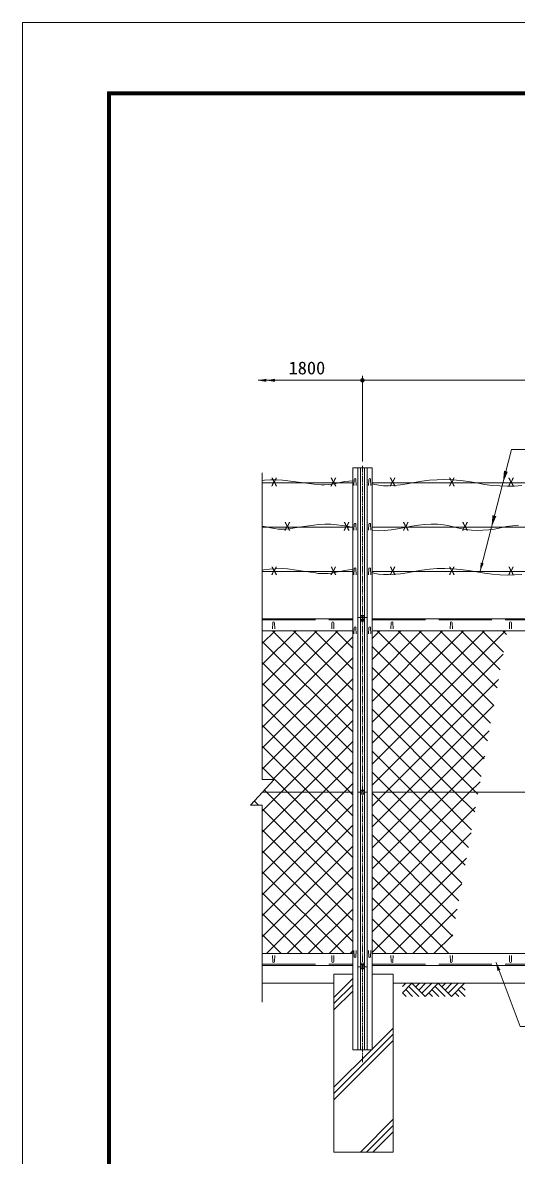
# Model space of a CAD drawing. Units: millimetres, scale not verified. Extents: x -4455 to 4455, y -3150 to 3150.
# Drawn here: x -4455 to -2787, y -674 to 3150 of the extents above; entities that cross this region are included whole.
import ezdxf
from ezdxf.enums import TextEntityAlignment as Align

# ---------------------------------------------------------------- set-up
doc = ezdxf.new("R2010")
doc.units = ezdxf.units.MM
doc.header["$LTSCALE"] = 30
for name, pattern in [('DASHED', [7.5, 6, -1.5]), ('USER1', [2, 1.25, -0.25, 0.25, -0.25]), ('USER4', [1.125, 0.75, -0.125, 0.125, -0.125])]:
    doc.linetypes.add(name, pattern=pattern)
for name, color, linetype, lineweight in [('0-0_5寸法', 1, 'Continuous', 18), ('0-1_SUNPOU', 1, 'Continuous', 18), ('0-2_1部材', 3, 'Continuous', 18), ('0-3_2網', 4, 'Continuous', 18), ('0-5_6文字', 3, 'Continuous', 9), ('0-6_0', 7, 'Continuous', 9), ('0-7_8部品', 7, 'Continuous', 9), ('0-8_GL', 7, 'Continuous', 9), ('0-9_4基礎', 4, 'Continuous', 18), ('0-A_中心線', 1, 'USER1', 18), ('0-D_D-TTL', 7, 'Continuous', 9)]:
    doc.layers.add(name, color=color, linetype=linetype, lineweight=lineweight)
doc.styles.add('ＭＳ ゴシック', font='')
doc.styles.get('ＭＳ ゴシック').set_extended_font_data('MS Gothic')

# ---------------------------------------------------------------- blocks, each defined once
blk = doc.blocks.new('M1')
at = {"layer": '0-1_SUNPOU'}
blk.add_line((-7.5, 0), (-57.86, 0), dxfattribs=at)
for points in [[(0, 0), (-7.5, 0), (-7.44, 0.94)], [(0, 0), (-7.44, -0.94), (-7.5, 0)], [(0, 0), (-7.44, 0.94), (-7.26, 1.87)], [(0, 0), (-7.26, -1.87), (-7.44, -0.94)], [(0, 0), (-7.26, 1.87), (-6.97, 2.76)], [(0, 0), (-6.97, -2.76), (-7.26, -1.87)], [(0, 0), (-6.97, 2.76), (-6.57, 3.61)], [(0, 0), (-6.57, -3.61), (-6.97, -2.76)], [(0, 0), (-6.57, 3.61), (-6.07, 4.41)], [(0, 0), (-6.07, -4.41), (-6.57, -3.61)], [(0, 0), (-6.07, 4.41), (-5.47, 5.13)], [(0, 0), (-5.47, -5.13), (-6.07, -4.41)], [(0, 0), (-5.47, 5.13), (-4.78, 5.78)], [(0, 0), (-4.78, -5.78), (-5.47, -5.13)], [(0, 0), (-4.78, 5.78), (-4.02, 6.33)], [(0, 0), (-4.02, -6.33), (-4.78, -5.78)], [(0, 0), (-4.02, 6.33), (-3.19, 6.79)], [(0, 0), (-3.19, -6.79), (-4.02, -6.33)], [(0, 0), (-3.19, 6.79), (-2.32, 7.13)], [(0, 0), (-2.32, -7.13), (-3.19, -6.79)], [(0, 0), (-2.32, 7.13), (-1.41, 7.37)], [(0, 0), (-1.41, -7.37), (-2.32, -7.13)], [(0, 0), (-1.41, 7.37), (-0.47, 7.49)], [(0, 0), (-0.47, -7.49), (-1.41, -7.37)], [(0, 0), (-0.47, 7.49), (0.47, 7.49)], [(0, 0), (0.47, -7.49), (-0.47, -7.49)], [(0, 0), (0.47, 7.49), (1.41, 7.37)], [(0, 0), (1.41, 7.37), (2.32, 7.13)], [(0, 0), (2.32, 7.13), (3.19, 6.79)], [(0, 0), (3.19, 6.79), (4.02, 6.33)], [(0, 0), (4.02, 6.33), (4.78, 5.78)], [(0, 0), (4.78, 5.78), (5.47, 5.13)], [(0, 0), (5.47, 5.13), (6.07, 4.41)], [(0, 0), (6.07, 4.41), (6.57, 3.61)], [(0, 0), (6.57, 3.61), (6.97, 2.76)], [(0, 0), (6.97, 2.76), (7.26, 1.87)], [(0, 0), (7.26, 1.87), (7.44, 0.94)], [(0, 0), (7.44, 0.94), (7.5, 0)], [(0, 0), (1.41, -7.37), (0.47, -7.49)], [(0, 0), (2.32, -7.13), (1.41, -7.37)], [(0, 0), (3.19, -6.79), (2.32, -7.13)], [(0, 0), (4.02, -6.33), (3.19, -6.79)], [(0, 0), (4.78, -5.78), (4.02, -6.33)], [(0, 0), (5.47, -5.13), (4.78, -5.78)], [(0, 0), (6.07, -4.41), (5.47, -5.13)], [(0, 0), (6.57, -3.61), (6.07, -4.41)], [(0, 0), (6.97, -2.76), (6.57, -3.61)], [(0, 0), (7.26, -1.87), (6.97, -2.76)], [(0, 0), (7.44, -0.94), (7.26, -1.87)], [(0, 0), (7.5, 0), (7.44, -0.94)]]:
    blk.add_solid(points, dxfattribs=at)
blk = doc.blocks.new('GL-マーク')
at = {"layer": '0-6_0', "color": 1, "lineweight": 18}
for p, q in [((-418.12, -21.21), (-396.91, 0)), ((-418.12, -63.64), (-354.48, 0)), ((-354.48, 0), (-265.86, -88.62)), ((-304.52, 0), (-329.5, -24.98)), ((-262.09, 0), (-308.29, -46.2)), ((-219.67, 0), (-287.08, -67.41)), ((-177.24, 0), (-265.86, -88.62)), ((-177.24, 0), (-88.62, -88.62)), ((-127.28, 0), (-152.26, -24.98)), ((-84.85, 0), (-131.05, -46.19)), ((-42.43, 0), (-109.83, -67.41)), ((0, 0), (-88.62, -88.62)), ((-418.12, -63.64), (-393.14, -88.62)), ((-396.91, -42.43), (-350.71, -88.62)), ((-375.7, -21.21), (-308.29, -88.62)), ((-240.88, -63.64), (-215.9, -88.62)), ((-219.67, -42.43), (-173.47, -88.62)), ((-198.45, -21.21), (-131.05, -88.62)), ((-38.66, -88.62), (-63.64, -63.64)), ((3.77, -88.62), (-42.43, -42.43)), ((4.99, -47.42), (-21.21, -21.21))]:
    blk.add_line(p, q, dxfattribs=at)

msp = doc.modelspace()

# ---------------------------------------------------------------- linework, layer by layer
at = {"layer": '0-0_5寸法'}
for p, q in [((-3307.18, 1668.94), (-3307.18, 1957.69)), ((-3438.58, 1942.69), (-3659.25, 1942.69)), ((-3409.56, 1942.69), (-3630.23, 1942.69)), ((-3311.6, 1942.69), (-3591.84, 1942.69)), ((-3522.38, 1942.69), (-3431.79, 1942.69)), ((-3277.18, 1942.69), (-1537.18, 1942.69))]:
    msp.add_line(p, q, dxfattribs=at)
for points in [[(-3661.25, 1942.69), (-3631.25, 1947.9), (-3631.25, 1937.48)], [(-3632.23, 1942.69), (-3602.23, 1947.9), (-3602.23, 1937.48)]]:
    msp.add_solid(points, dxfattribs=at)
at = {"layer": '0-2_1部材', "color": 7, "lineweight": 9}
for p, q in [((-3339.68, 1646.81), (-3339.68, -318.19)), ((-3339.68, 1646.81), (-3274.68, 1646.81)), ((-3274.68, 1646.81), (-3274.68, -318.19)), ((-3645.38, 1136.81), (-3339.68, 1136.81)), ((-3274.68, 1136.81), (-1539.68, 1136.81)), ((-3645.38, 1096.81), (-3339.68, 1096.81)), ((-3274.68, 1096.81), (-1539.68, 1096.81)), ((-3645.38, 551.81), (-3339.68, 551.81)), ((-3274.68, 551.81), (-1539.68, 551.81)), ((-3645.38, 6.81), (-3339.68, 6.81)), ((-3274.68, 6.81), (-1539.68, 6.81)), ((-3645.38, -33.19), (-3339.68, -33.19)), ((-3274.68, -33.19), (-1539.68, -33.19)), ((-3339.68, -318.19), (-3274.68, -318.19))]:
    msp.add_line(p, q, dxfattribs=at)
at = {"layer": '0-2_1部材'}
for p, q in [((-3323.18, 1646.81), (-3323.18, -318.19)), ((-3314.18, 1646.81), (-3314.18, -318.19)), ((-3300.18, 1646.81), (-3300.18, -318.19)), ((-3291.18, 1646.81), (-3291.18, -318.19)), ((-3335.66, 1587.25), (-3334.91, 1607.75)), ((-3328.16, 1587.25), (-3328.91, 1607.75)), ((-3286.19, 1587.25), (-3285.44, 1607.75)), ((-3278.69, 1587.25), (-3279.44, 1607.75)), ((-3335.66, 1436.2), (-3334.91, 1456.7)), ((-3328.16, 1436.2), (-3328.91, 1456.7)), ((-3286.19, 1436.2), (-3285.44, 1456.7)), ((-3278.69, 1436.2), (-3279.44, 1456.7)), ((-3335.66, 1286.2), (-3334.91, 1306.7)), ((-3328.16, 1286.2), (-3328.91, 1306.7)), ((-3286.19, 1286.2), (-3285.44, 1306.7)), ((-3278.69, 1286.2), (-3279.44, 1306.7)), ((-3610.93, 1103.31), (-3610.18, 1123.81)), ((-3603.43, 1103.31), (-3604.18, 1123.81)), ((-3410.93, 1103.31), (-3410.18, 1123.81)), ((-3403.43, 1103.31), (-3404.18, 1123.81)), ((-3210.93, 1103.31), (-3210.18, 1123.81)), ((-3203.43, 1103.31), (-3204.18, 1123.81)), ((-3010.93, 1103.31), (-3010.18, 1123.81)), ((-3003.43, 1103.31), (-3004.18, 1123.81)), ((-2810.93, 1103.31), (-2810.18, 1123.81)), ((-2803.43, 1103.31), (-2804.18, 1123.81)), ((-3610.93, 0.31), (-3610.18, -20.19)), ((-3603.43, 0.31), (-3604.18, -20.19)), ((-3410.93, 0.31), (-3410.18, -20.19)), ((-3403.43, 0.31), (-3404.18, -20.19)), ((-3210.93, 0.31), (-3210.18, -20.19)), ((-3203.43, 0.31), (-3204.18, -20.19)), ((-3010.93, 0.31), (-3010.18, -20.19)), ((-3003.43, 0.31), (-3004.18, -20.19)), ((-2810.93, 0.31), (-2810.18, -20.19)), ((-2803.43, 0.31), (-2804.18, -20.19))]:
    msp.add_line(p, q, dxfattribs=at)
at = {"layer": '0-2_1部材', "color": 4}
for p, q in [((-3645.38, 1629.96), (-3645.38, 594.52)), ((-3605.38, 594.52), (-3685.38, 508.36)), ((-3645.38, 594.52), (-3605.38, 594.52)), ((-3645.38, 508.36), (-3685.38, 508.36)), ((-3645.38, 508.36), (-3645.38, -156.63))]:
    msp.add_line(p, q, dxfattribs=at)
at = {"layer": '0-2_1部材', "color": 1}
for p, q in [((-3645.38, 1596.81), (-3339.68, 1596.81)), ((-3274.68, 1596.81), (-1539.68, 1596.81)), ((-3645.38, 1446.81), (-3339.68, 1446.81)), ((-3274.68, 1446.81), (-1539.68, 1446.81)), ((-3645.38, 1296.81), (-3339.68, 1296.81)), ((-3274.68, 1296.81), (-1539.68, 1296.81))]:
    msp.add_line(p, q, dxfattribs=at)
at = {"layer": '0-2_1部材', "color": 1, "linetype": 'DASHED'}
for p, q in [((-3645.38, 1133.81), (-3339.68, 1133.81)), ((-3274.68, 1133.81), (-1539.68, 1133.81)), ((-3645.38, -29.19), (-3339.68, -29.19)), ((-3274.68, -29.19), (-1539.68, -29.19))]:
    msp.add_line(p, q, dxfattribs=at)
at = {"layer": '0-2_1部材', "color": 1}
for points in [[(-3645.38, 1604.23), (-3637.39, 1605.22), (-3617.49, 1606.57), (-3597.39, 1606.82), (-3577.09, 1605.97), (-3505.11, 1596.81)], [(-3274.68, 1593.53), (-3265.43, 1590.69), (-3251.63, 1588.17), (-3236.08, 1586.81), (-3218.77, 1586.62), (-3199.71, 1587.59), (-3178.89, 1589.73), (-3156.31, 1593.04), (-3131.98, 1597.52), (-3106.64, 1601.92), (-3081.06, 1605.02), (-3055.23, 1606.82), (-3029.14, 1607.3), (-3002.81, 1606.48), (-2976.23, 1604.36), (-2949.41, 1600.92), (-2922.33, 1596.18), (-2895.41, 1591.44), (-2869.07, 1587.99), (-2843.31, 1585.85), (-2818.12, 1585), (-2793.5, 1585.45), (-2769.46, 1587.19)], [(-3505.11, 1596.81), (-3469.85, 1591.93), (-3456.52, 1590.8), (-3446.26, 1589.9), (-3435.14, 1589.8), (-3423.17, 1590.51), (-3410.33, 1592.02), (-3396.63, 1594.33), (-3382.08, 1597.44), (-3367.33, 1600.47), (-3353.06, 1602.52), (-3339.68, 1603.56)], [(-3339.68, 1445.63), (-3354.63, 1449.23), (-3374.14, 1452.77), (-3393.84, 1455.22), (-3413.74, 1456.57), (-3433.84, 1456.82), (-3454.14, 1455.97), (-3521.74, 1446.81)], [(-3118.16, 1454.1), (-3140.83, 1450.61), (-3164.12, 1445.78), (-3187.44, 1440.96), (-3210.22, 1437.47), (-3232.45, 1435.32), (-3254.13, 1434.5), (-3274.68, 1435)], [(-2779.65, 1453.42), (-2800.34, 1451.58), (-2820.75, 1448.63), (-2840.89, 1444.59), (-2860.8, 1440.6), (-2880.54, 1437.84), (-2900.11, 1436.31), (-2919.5, 1436), (-2938.71, 1436.91), (-2957.75, 1439.04), (-2976.61, 1442.4), (-2995.3, 1446.98), (-3014.22, 1451.51), (-3033.76, 1454.7), (-3053.92, 1456.55), (-3074.71, 1457.07), (-3096.12, 1456.25), (-3118.16, 1454.1)], [(-3521.74, 1446.81), (-3548.44, 1442.5), (-3557.84, 1440.8), (-3568.09, 1439.9), (-3579.21, 1439.8), (-3591.18, 1440.51), (-3604.02, 1442.02), (-3617.72, 1444.33), (-3632.28, 1447.44), (-3645.38, 1450.13)], [(-3645.38, 1301.84), (-3640.22, 1302.77), (-3620.51, 1305.22), (-3600.61, 1306.57), (-3580.51, 1306.82), (-3560.21, 1305.97), (-3499.03, 1296.81)], [(-3499.03, 1296.81), (-3465.91, 1292.5), (-3456.52, 1290.8), (-3446.26, 1289.9), (-3435.14, 1289.8), (-3423.17, 1290.51), (-3410.33, 1292.02), (-3396.63, 1294.33), (-3382.08, 1297.44), (-3367.33, 1300.47), (-3353.06, 1302.52), (-3339.68, 1303.56)], [(-3274.68, 1293.53), (-3265.43, 1290.69), (-3251.63, 1288.17), (-3236.08, 1286.81), (-3218.77, 1286.62), (-3199.71, 1287.59), (-3178.89, 1289.73), (-3156.31, 1293.04), (-3131.98, 1297.52), (-3106.64, 1301.92), (-3081.06, 1305.02), (-3055.23, 1306.82), (-3029.14, 1307.3), (-3002.81, 1306.48), (-2976.23, 1304.36), (-2949.41, 1300.92), (-2922.33, 1296.18), (-2895.41, 1291.44), (-2869.07, 1287.99), (-2843.31, 1285.85), (-2818.12, 1285), (-2793.5, 1285.45), (-2769.46, 1287.19)]]:
    msp.add_lwpolyline(points, dxfattribs=at)
at = {"layer": '0-2_1部材'}
for centre, start, end in [((-3331.91, 1607.75), 0, 180), ((-3282.44, 1607.75), 0, 180), ((-3331.91, 1456.7), 0, 180), ((-3282.44, 1456.7), 0, 180), ((-3331.91, 1306.7), 0, 180), ((-3282.44, 1306.7), 0, 180), ((-3607.18, 1123.81), 0, 180), ((-3407.18, 1123.81), 0, 180), ((-3207.18, 1123.81), 0, 180), ((-3007.18, 1123.81), 0, 180), ((-2807.18, 1123.81), 0, 180), ((-3607.18, -20.19), 180, 0), ((-3407.18, -20.19), 180, 0), ((-3207.18, -20.19), 180, 0), ((-3007.18, -20.19), 180, 0), ((-2807.18, -20.19), 180, 0)]:
    msp.add_arc(centre, 3, start, end, dxfattribs=at)
at = {"layer": '0-3_2網'}
for p, q in [((-3645.38, 1053.62), (-3602.19, 1096.81)), ((-3645.38, 982.91), (-3531.48, 1096.81)), ((-3645.38, 912.2), (-3460.77, 1096.81)), ((-3645.38, 841.49), (-3390.06, 1096.81)), ((-3645.38, 770.78), (-3339.68, 1076.48)), ((-3339.68, 826.01), (-3610.48, 1096.81)), ((-3339.68, 896.72), (-3539.77, 1096.81)), ((-3339.68, 967.43), (-3469.06, 1096.81)), ((-3339.68, 1038.14), (-3398.35, 1096.81)), ((-3274.68, 1070.77), (-3248.64, 1096.81)), ((-3274.68, 1000.06), (-3177.93, 1096.81)), ((-3274.68, 929.35), (-3107.22, 1096.81)), ((-3274.68, 858.64), (-3036.51, 1096.81)), ((-3274.68, 787.93), (-2965.8, 1096.81)), ((-3274.68, 717.22), (-2895.09, 1096.81)), ((-3274.68, 646.51), (-2824.38, 1096.81)), ((-2884.97, 724.85), (-3256.92, 1096.81)), ((-2874.22, 784.81), (-3186.21, 1096.81)), ((-2863.46, 844.77), (-3115.5, 1096.81)), ((-2852.71, 904.73), (-3044.79, 1096.81)), ((-2841.96, 964.69), (-2974.08, 1096.81)), ((-2831.21, 1024.65), (-2903.37, 1096.81)), ((-2820.46, 1084.6), (-2832.66, 1096.81)), ((-3339.68, 755.3), (-3645.38, 1061)), ((-2895.72, 664.89), (-3274.68, 1043.85)), ((-3645.38, 700.07), (-3339.68, 1005.77)), ((-3274.68, 575.8), (-2832.38, 1018.09)), ((-3339.68, 684.59), (-3645.38, 990.29)), ((-2906.47, 604.93), (-3274.68, 973.14)), ((-3645.38, 629.36), (-3339.68, 935.06)), ((-3339.68, 613.87), (-3645.38, 919.58)), ((-3227.96, 551.81), (-2847.83, 931.93)), ((-2924.06, 551.81), (-3274.68, 902.43)), ((-3348.32, 551.81), (-3645.38, 848.87)), ((-3609.5, 594.52), (-3339.68, 864.35)), ((-3157.25, 551.81), (-2863.28, 845.77)), ((-2994.77, 551.81), (-3274.68, 831.72)), ((-3419.03, 551.81), (-3645.38, 778.16)), ((-3581.51, 551.81), (-3339.68, 793.64)), ((-3065.48, 551.81), (-3274.68, 761.01)), ((-3086.53, 551.81), (-2878.73, 759.61)), ((-3489.74, 551.81), (-3645.38, 707.45)), ((-3510.8, 551.81), (-3339.68, 722.93)), ((-3136.19, 551.81), (-3274.68, 690.3)), ((-3440.09, 551.81), (-3339.68, 652.22)), ((-3015.82, 551.81), (-2894.18, 673.45)), ((-3206.9, 551.81), (-3274.68, 619.59)), ((-3369.38, 551.81), (-3339.68, 581.51)), ((-2945.11, 551.81), (-2909.63, 587.29)), ((-3645.38, 487.94), (-3581.51, 551.81)), ((-3645.38, 417.23), (-3510.8, 551.81)), ((-3645.38, 346.51), (-3440.09, 551.81)), ((-3645.38, 275.8), (-3369.38, 551.81)), ((-3339.68, 401.74), (-3489.74, 551.81)), ((-3339.68, 472.45), (-3419.03, 551.81)), ((-3339.68, 543.16), (-3348.32, 551.81)), ((-3274.68, 505.09), (-3227.96, 551.81)), ((-3274.68, 434.38), (-3157.25, 551.81)), ((-3274.68, 363.67), (-3086.53, 551.81)), ((-3274.68, 292.96), (-3015.82, 551.81)), ((-3274.68, 222.24), (-2945.11, 551.81)), ((-2970.98, 245.18), (-3274.68, 548.87)), ((-2960.23, 305.14), (-3206.9, 551.81)), ((-2949.48, 365.1), (-3136.19, 551.81)), ((-2938.73, 425.06), (-3065.48, 551.81)), ((-2927.97, 485.02), (-2994.77, 551.81)), ((-2917.22, 544.97), (-2924.06, 551.81)), ((-3658.43, 508.36), (-3672.4, 522.34)), ((-3645.38, 205.09), (-3339.68, 510.8)), ((-3274.68, 151.53), (-2925.09, 501.13)), ((-3339.68, 189.61), (-3645.38, 495.32)), ((-2981.73, 185.22), (-3274.68, 478.16)), ((-3645.38, 134.38), (-3339.68, 440.09)), ((-3339.68, 118.9), (-3645.38, 424.61)), ((-3274.68, 80.82), (-2940.54, 414.96)), ((-2992.48, 125.26), (-3274.68, 407.45)), ((-3645.38, 63.67), (-3339.68, 369.38)), ((-3339.68, 48.19), (-3645.38, 353.89)), ((-3003.24, 65.3), (-3274.68, 336.74)), ((-3274.68, 10.11), (-2955.99, 328.8)), ((-3369.01, 6.81), (-3645.38, 283.18)), ((-3631.53, 6.81), (-3339.68, 298.67)), ((-3015.45, 6.81), (-3274.68, 266.03)), ((-3207.27, 6.81), (-2971.44, 242.64)), ((-3439.72, 6.81), (-3645.38, 212.47)), ((-3560.82, 6.81), (-3339.68, 227.96)), ((-3086.16, 6.81), (-3274.68, 195.32)), ((-3490.11, 6.81), (-3339.68, 157.24)), ((-3136.56, 6.81), (-2986.89, 156.48)), ((-3510.43, 6.81), (-3645.38, 141.76)), ((-3156.87, 6.81), (-3274.68, 124.61)), ((-3419.4, 6.81), (-3339.68, 86.53)), ((-3581.14, 6.81), (-3645.38, 71.05)), ((-3227.58, 6.81), (-3274.68, 53.9)), ((-3065.85, 6.81), (-3002.34, 70.32)), ((-3348.69, 6.81), (-3339.68, 15.82))]:
    msp.add_line(p, q, dxfattribs=at)
for points in [[(-3339.68, 331.03), (-3560.45, 551.81), (-3645.38, 636.74)], [(-3339.68, 260.32), (-3631.16, 551.81), (-3638.36, 559.01)]]:
    msp.add_lwpolyline(points, dxfattribs=at)
at = {"layer": '0-5_6文字', "color": 7}
for points in [[(-2060.73, 1708.74), (-2803.78, 1708.74), (-2909.73, 1298.74)], [(-2157.08, -239.53), (-2774.37, -239.53), (-2856.14, -23.5)]]:
    msp.add_lwpolyline(points, dxfattribs=at)
at = {"layer": '0-5_6文字', "color": 1}
for points in [[(-2816.24, 1633.87), (-2829.15, 1637.2), (-2832.7, 1596.81)], [(-2855, 1483.87), (-2867.91, 1487.2), (-2871.47, 1446.81)]]:
    msp.add_solid(points, dxfattribs=at)
at = {"layer": '0-5_6文字', "color": 7}
for points in [[(-2910.23, 1296.81), (-2907.77, 1327.16), (-2897.68, 1324.55)], [(-2856.85, -21.63), (-2841.36, -47.84), (-2851.1, -51.53)]]:
    msp.add_solid(points, dxfattribs=at)
at = {"layer": '0-7_8部品', "color": 1, "linetype": 'USER1', "lineweight": 18}
for p, q in [((-3320.61, 1141.26), (-3293.73, 1141.26)), ((-3320.61, 551.81), (-3293.73, 551.81)), ((-3320.61, -37.64), (-3293.73, -37.64))]:
    msp.add_line(p, q, dxfattribs=at)
at = {"layer": '0-7_8部品'}
for p, q in [((-3313.43, 1138.5), (-3313.43, 1127.58)), ((-3312.6, 1137.08), (-3313.43, 1137.08)), ((-3311.43, 1132.58), (-3313.43, 1132.58)), ((-3311.43, 1132.81), (-3302.93, 1132.81)), ((-3302.93, 1135.04), (-3302.93, 1127.58)), ((-3302.93, 1132.58), (-3300.93, 1132.58)), ((-3302.93, 1127.58), (-3300.93, 1127.58)), ((-3301.75, 1137.08), (-3300.93, 1137.08)), ((-3300.93, 1138.5), (-3300.93, 1127.58)), ((-3335.7, 1086.66), (-3334.95, 1107.16)), ((-3328.2, 1086.66), (-3328.95, 1107.16)), ((-3286.15, 1086.66), (-3285.4, 1107.16)), ((-3278.65, 1086.66), (-3279.4, 1107.16)), ((-3335.7, 16.96), (-3334.95, -3.54)), ((-3328.2, 16.96), (-3328.95, -3.54)), ((-3286.15, 16.96), (-3285.4, -3.54)), ((-3278.65, 16.96), (-3279.4, -3.54)), ((-3313.43, -34.89), (-3313.43, -23.96)), ((-3311.43, -23.96), (-3313.43, -23.96)), ((-3311.43, -28.96), (-3313.43, -28.96)), ((-3312.6, -33.46), (-3313.43, -33.46)), ((-3311.43, -31.42), (-3311.43, -23.96)), ((-3311.43, -29.19), (-3302.93, -29.19)), ((-3302.93, -28.96), (-3300.93, -28.96)), ((-3301.75, -33.46), (-3300.93, -33.46)), ((-3300.93, -34.89), (-3300.93, -23.96))]:
    msp.add_line(p, q, dxfattribs=at)
at = {"layer": '0-7_8部品', "color": 3, "lineweight": 18}
for points in [[(-3299.34, 1141.26), (-3303.26, 1148.05), (-3311.1, 1148.05), (-3315.02, 1141.26), (-3311.1, 1134.47), (-3303.26, 1134.47)], [(-3299.34, 551.81), (-3303.26, 558.6), (-3311.1, 558.6), (-3315.02, 551.81), (-3311.1, 545.02), (-3303.26, 545.02)], [(-3299.34, -37.64), (-3303.26, -44.43), (-3311.1, -44.43), (-3315.02, -37.64), (-3311.1, -30.85), (-3303.26, -30.85)]]:
    msp.add_lwpolyline(points, close=True, dxfattribs=at)
at = {"layer": '0-7_8部品'}
for points in [[(-3311.43, 1135.04), (-3311.43, 1127.58), (-3313.43, 1127.58)], [(-3302.93, -31.42), (-3302.93, -23.96), (-3300.93, -23.96)]]:
    msp.add_lwpolyline(points, dxfattribs=at)
at = {"layer": '0-7_8部品', "color": 3, "lineweight": 18}
for centre in [(-3307.18, 1141.26), (-3307.18, 551.81), (-3307.18, -37.64)]:
    msp.add_circle(centre, 6.8, dxfattribs=at)
at = {"layer": '0-7_8部品'}
for centre, start, end in [((-3331.95, 1107.16), 0, 180), ((-3282.4, 1107.16), 0, 180), ((-3331.95, -3.54), 180, 0), ((-3282.4, -3.54), 180, 0)]:
    msp.add_arc(centre, 3, start, end, dxfattribs=at)
at = {"layer": '0-8_GL'}
for p, q in [((-3645.38, -93.19), (-3403.23, -93.19)), ((-3203.23, -93.19), (-1603.23, -93.19))]:
    msp.add_line(p, q, dxfattribs=at)
at = {"layer": '0-9_4基礎', "color": 7, "lineweight": 9}
for p, q in [((-3403.23, -663.19), (-3403.23, -63.19)), ((-3403.23, -63.19), (-3339.68, -63.19)), ((-3274.68, -63.19), (-3203.23, -63.19)), ((-3203.23, -663.19), (-3203.23, -63.19)), ((-3403.23, -663.19), (-3203.23, -663.19))]:
    msp.add_line(p, q, dxfattribs=at)
at = {"layer": '0-9_4基礎'}
for p, q in [((-3403.23, -140.96), (-3339.68, -77.42)), ((-3403.23, -162.18), (-3339.68, -98.63)), ((-3403.23, -183.39), (-3339.68, -119.84)), ((-3403.23, -465.64), (-3203.23, -265.64)), ((-3274.68, -315.88), (-3203.23, -244.43)), ((-3403.23, -486.85), (-3203.23, -286.85)), ((-3403.23, -444.43), (-3276.99, -318.19)), ((-3314.17, -663.19), (-3203.23, -552.25)), ((-3292.96, -663.19), (-3203.23, -573.46)), ((-3271.74, -663.19), (-3203.23, -594.67))]:
    msp.add_line(p, q, dxfattribs=at)
at = {"layer": '0-A_中心線', "linetype": 'USER4'}
msp.add_line((-3307.18, 1653.94), (-3307.18, -360.43), dxfattribs=at)
at = {"layer": '0-D_D-TTL', "color": 2, "lineweight": 18}
msp.add_lwpolyline([(-4454.56, 3150.45), (4455.14, 3150.45), (4455.14, -3149.97), (-4454.56, -3149.97)], close=True, dxfattribs=at)
at = {"layer": '0-D_D-TTL'}
for points in [[(-4168.18, 2917.11), (4168.75, 2917.11), (4168.75, -2916.62), (-4168.18, -2916.62)], [(-4165.53, 2914.45), (4166.1, 2914.45), (4166.1, -2913.97), (-4165.53, -2913.97)], [(-4162.87, 2911.8), (4163.45, 2911.8), (4163.45, -2911.32), (-4162.87, -2911.32)], [(-4160.22, 2909.15), (4160.8, 2909.15), (4160.8, -2908.67), (-4160.22, -2908.67)], [(-4157.57, 2906.5), (4158.15, 2906.5), (4158.15, -2906.02), (-4157.57, -2906.02)]]:
    msp.add_lwpolyline(points, close=True, dxfattribs=at)

# ---------------------------------------------------------------- block references
at = {"layer": '0-0_5寸法', "rotation": 180}
msp.add_blockref('M1', (-3307.18, 1942.69), dxfattribs=at)
at = {"layer": '0-8_GL', "xscale": 0.5, "yscale": 0.5}
msp.add_blockref('GL-マーク', (-2962.61, -93.34), dxfattribs=at)

# ---------------------------------------------------------------- texts
at = {"layer": '0-0_5寸法', "color": 3, "style": 'ＭＳ ゴシック', "width": 1.05}
msp.add_text('1800', height=43.33, dxfattribs=at).set_placement((-3556.62, 1949.78), align=Align.BOTTOM_LEFT)
at = {"layer": '0-2_1部材', "color": 1, "style": 'ＭＳ ゴシック', "width": 1.2}
for p in [(-3617, 1576.53), (-3417, 1576.53), (-3217, 1576.53), (-3017, 1576.53), (-2817, 1576.53), (-3572.49, 1426.53), (-3372.49, 1426.53), (-3172.49, 1426.53), (-2972.49, 1426.53), (-3617, 1276.53), (-3417, 1276.53), (-3217, 1276.53), (-3017, 1276.53), (-2817, 1276.53)]:
    msp.add_text('X', height=28.81, dxfattribs=at).set_placement(p, align=Align.BOTTOM_LEFT)

doc.saveas('drawing.dxf')
